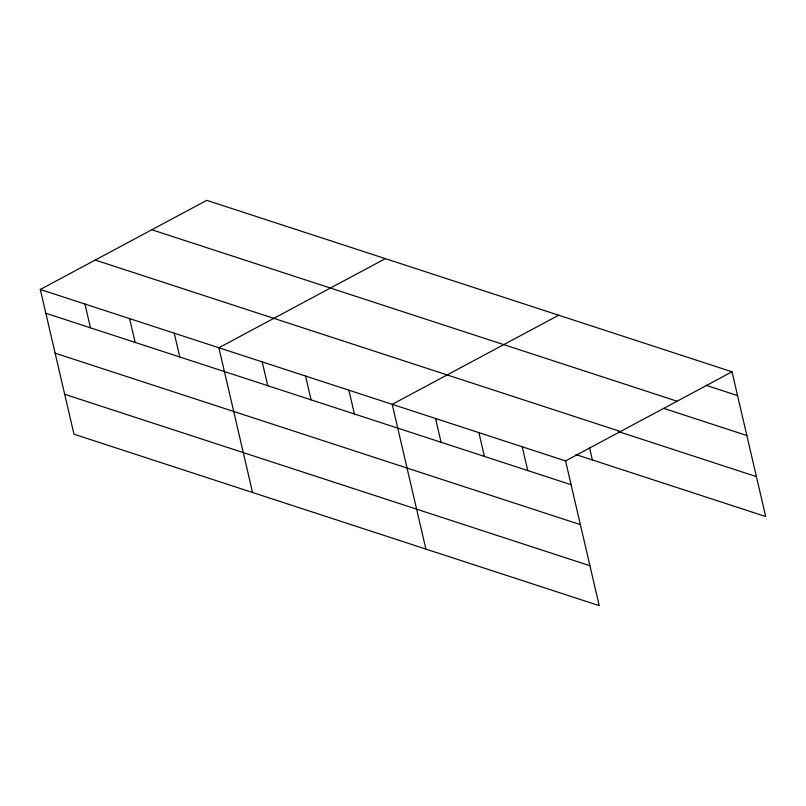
<?xml version="1.0" encoding="UTF-8"?>
<svg xmlns="http://www.w3.org/2000/svg" width="806" height="806" viewBox="0 0 806 806"><rect width="100%" height="100%" fill="white"/><g stroke="black" fill="none" stroke-linecap="round" stroke-linejoin="round"><path stroke-width="1.21" d="M40.3 289.465L565.55 460.921L599.231 605.659L73.981 434.202L40.3 289.465L206.769 200.341L732.019 371.798L765.7 516.535L575.978 454.604M385.359 258.635L218.879 347.759L252.56 492.496M558.689 315.217L392.22 404.34L425.9 549.077M565.55 460.921L732.019 371.798M705.935 385.268L737.55 395.585M151.84 229.75L677.08 401.207M663.691 408.36L746.84 435.502M95.239 260.056L620.479 431.512M618.212 431.512L756.411 476.618M45.841 313.262L571.081 484.708M55.12 353.169L580.37 524.625M64.692 394.295L589.942 565.741M589.559 447.854L592.37 459.954M522.217 446.776L527.749 470.563M478.885 432.631L484.416 456.418M435.552 418.485L441.084 442.282M348.877 390.195L354.418 413.992M305.545 376.049L311.086 399.847M262.212 361.904L267.753 385.701M174.237 333.19L179.778 356.977M129.595 318.612L135.126 342.409M84.942 304.043L90.484 327.83"/></g></svg>
